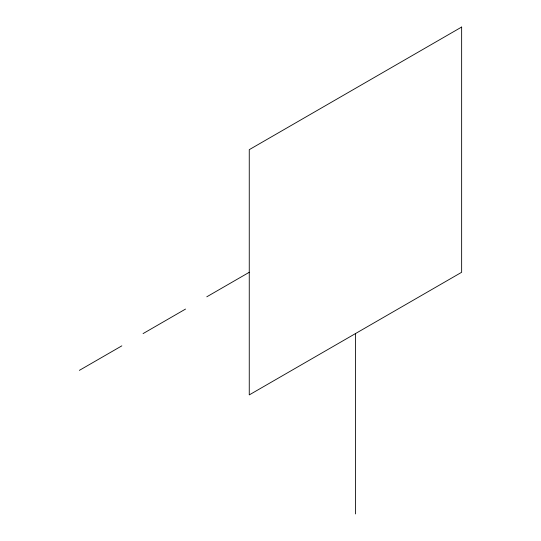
<?xml version="1.0" encoding="UTF-8"?>
<svg xmlns="http://www.w3.org/2000/svg" width="541" height="541" viewBox="0 0 541 541"><rect width="100%" height="100%" fill="white"/><g stroke="black" fill="none" stroke-linecap="round" stroke-linejoin="round"><path stroke-width="0.81" d="M79.358 370.375L121.833 345.855M143.074 333.594L185.549 309.067M206.784 296.806L249.259 272.285M355.451 333.594L355.451 513.95M461.642 27.05L249.259 149.668L249.259 394.903L461.642 272.285L461.642 27.05"/></g></svg>
